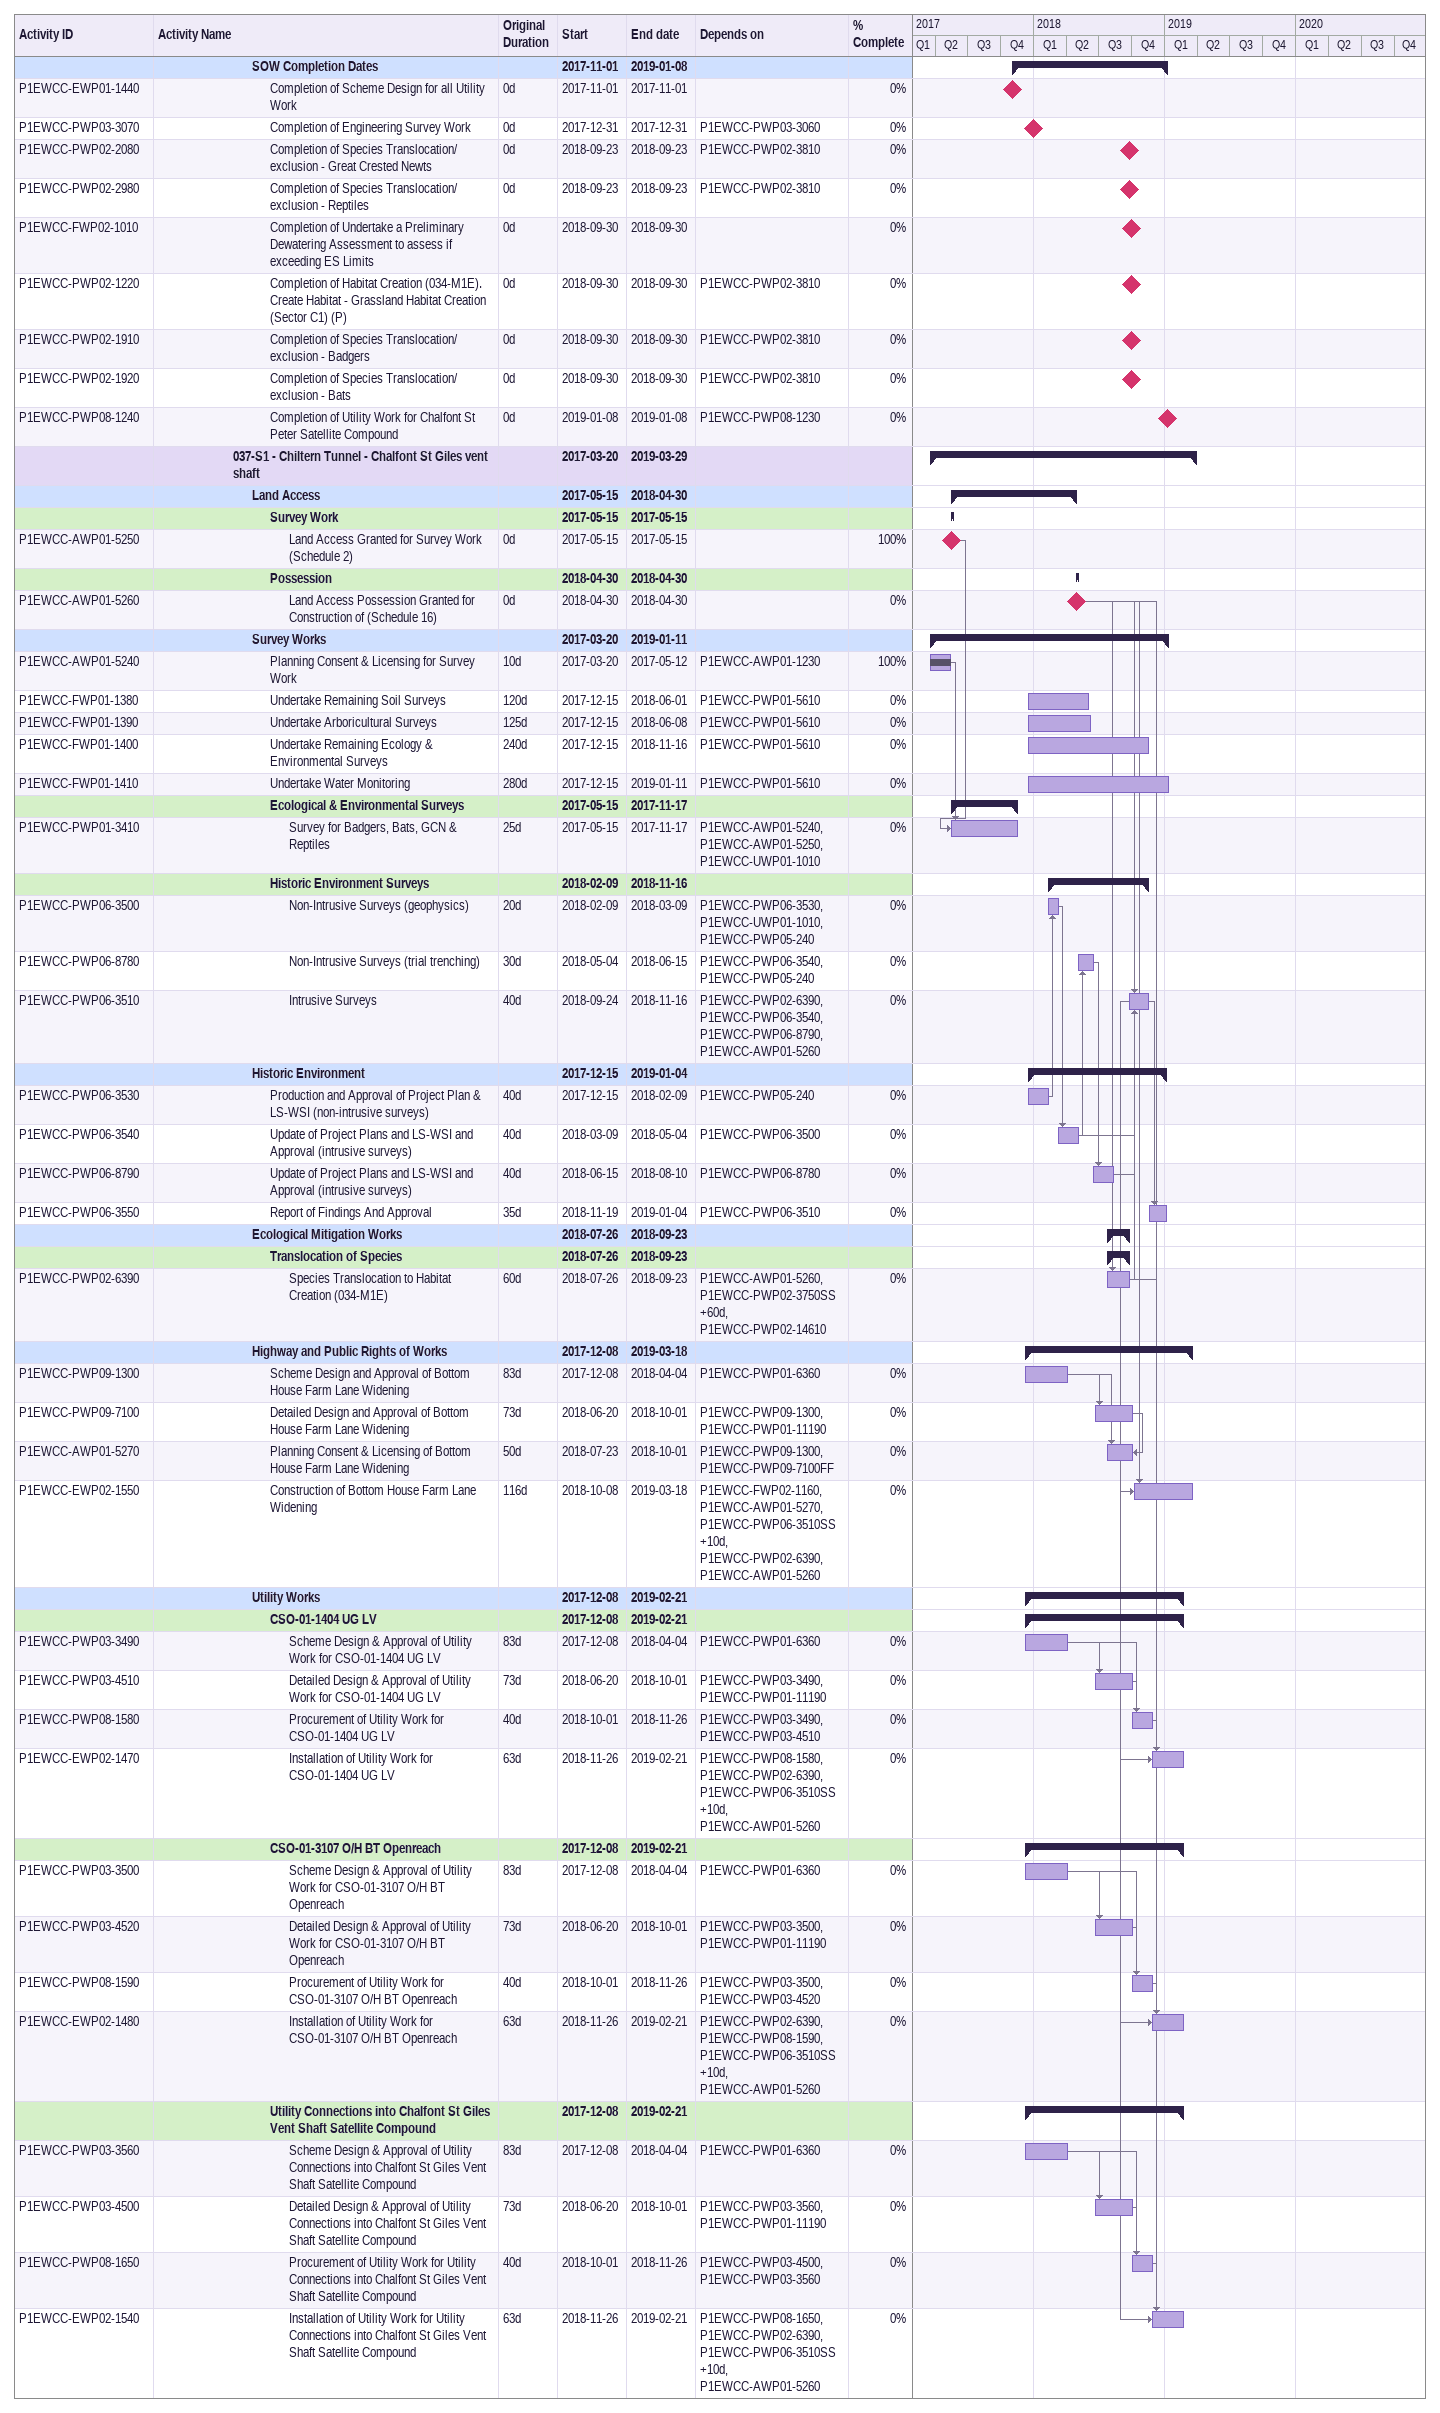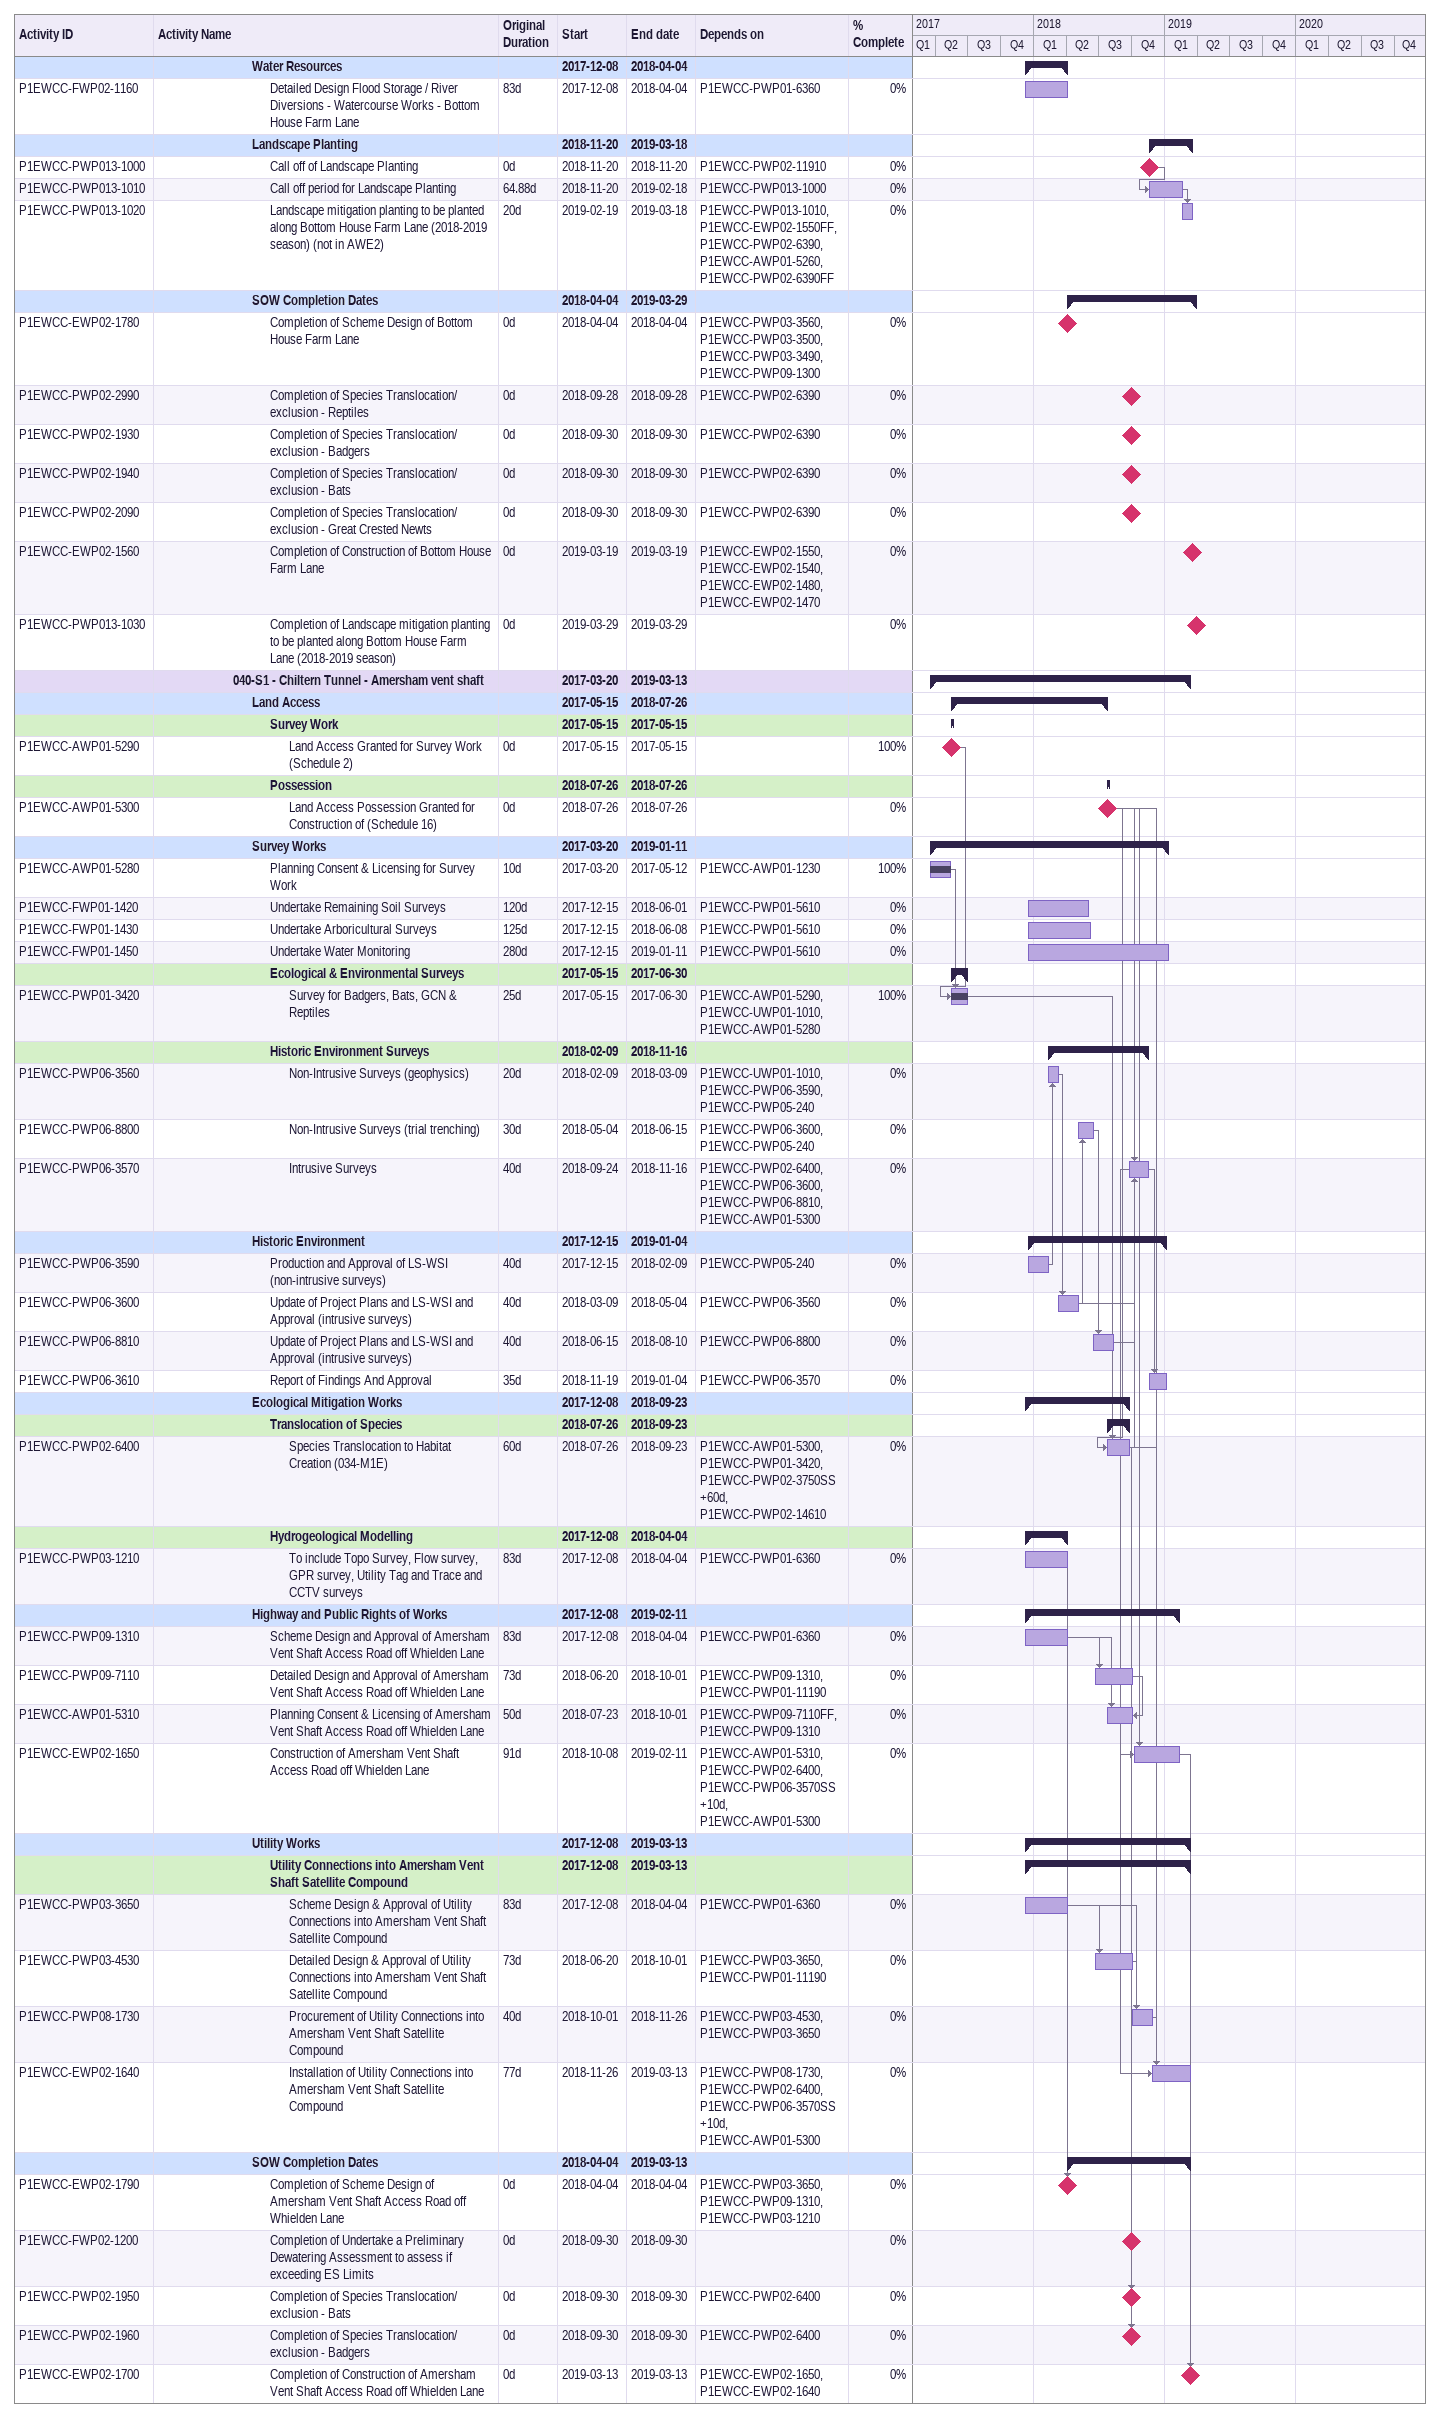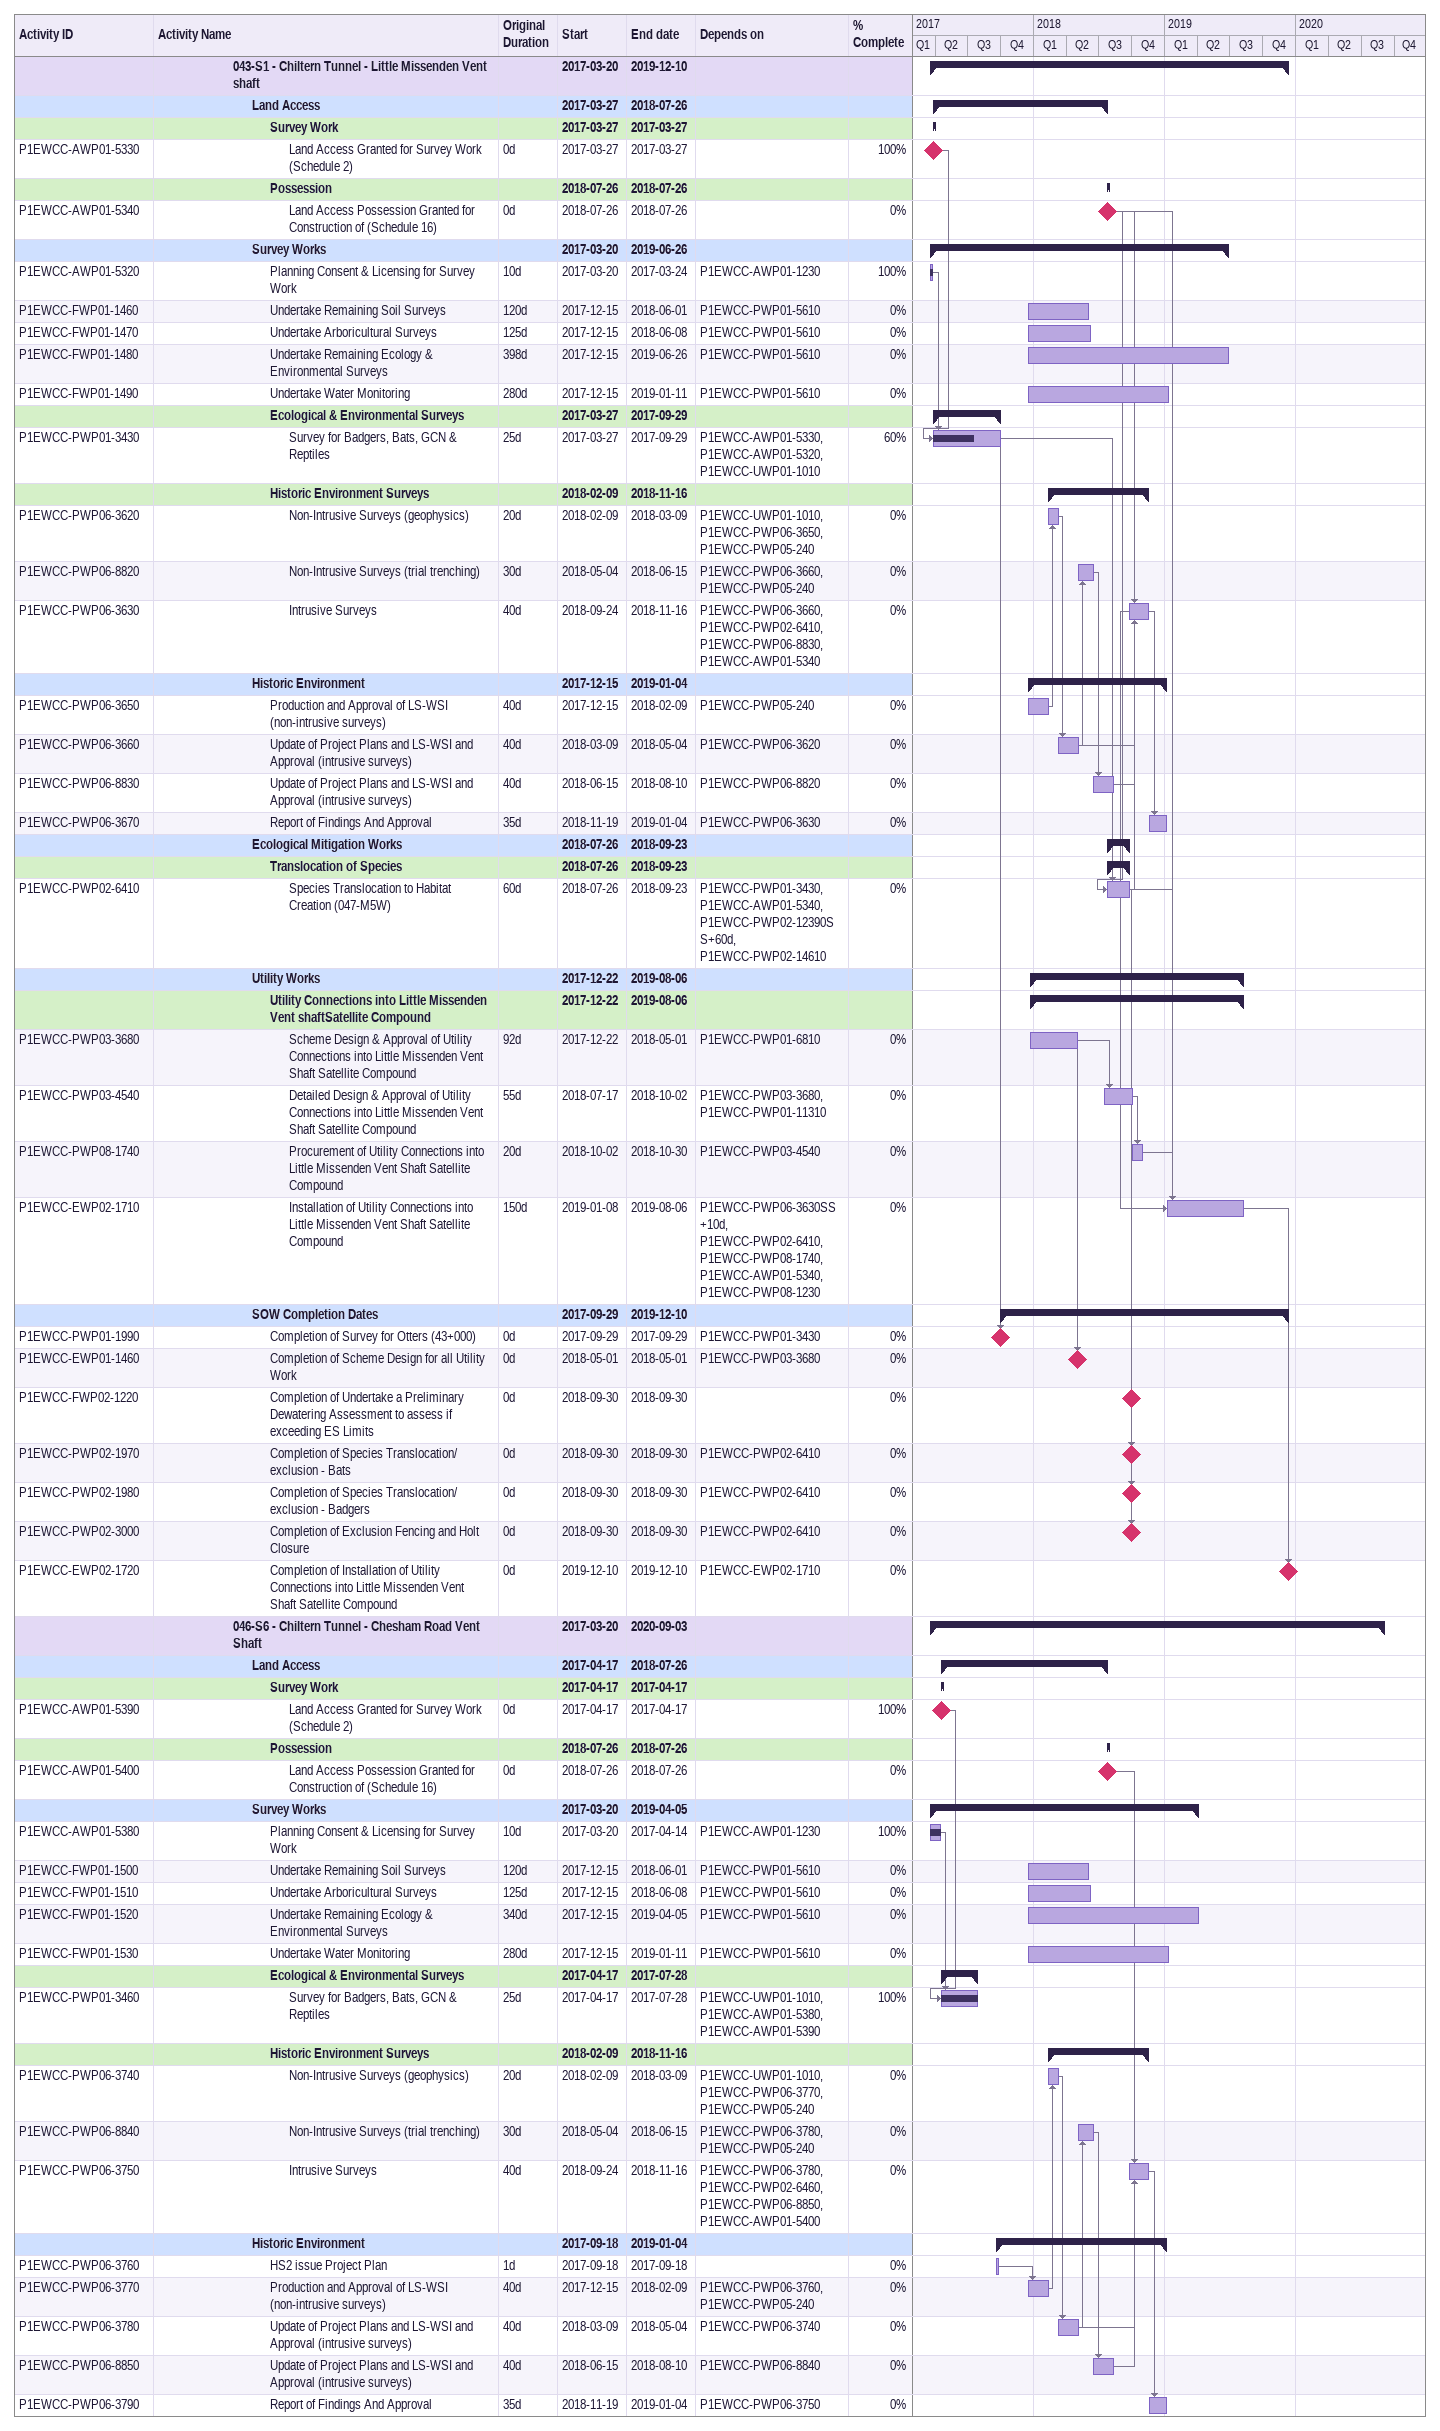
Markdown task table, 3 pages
| ID | Level | Task | Original duration | Start | Finish | Predecessors | % complete |
|---|---|---|---|---|---|---|---|
|  | 6 | **SOW Completion Dates** |  | 2017-11-01 | 2019-01-08 |  |  |
| P1EWCC-EWP01-1440 | 7 | Completion of Scheme Design for all Utility Work | 0d | 2017-11-01 | 2017-11-01 |  | 0 |
| P1EWCC-PWP03-3070 | 7 | Completion of Engineering Survey Work | 0d | 2017-12-31 | 2017-12-31 | P1EWCC-PWP03-3060 | 0 |
| P1EWCC-PWP02-2080 | 7 | Completion of Species Translocation/ exclusion - Great Crested Newts | 0d | 2018-09-23 | 2018-09-23 | P1EWCC-PWP02-3810 | 0 |
| P1EWCC-PWP02-2980 | 7 | Completion of Species Translocation/ exclusion - Reptiles | 0d | 2018-09-23 | 2018-09-23 | P1EWCC-PWP02-3810 | 0 |
| P1EWCC-FWP02-1010 | 7 | Completion of Undertake a Preliminary Dewatering Assessment to assess if exceeding ES Limits | 0d | 2018-09-30 | 2018-09-30 |  | 0 |
| P1EWCC-PWP02-1220 | 7 | Completion of Habitat Creation (034-M1E). Create Habitat - Grassland Habitat Creation (Sector C1) (P) | 0d | 2018-09-30 | 2018-09-30 | P1EWCC-PWP02-3810 | 0 |
| P1EWCC-PWP02-1910 | 7 | Completion of Species Translocation/ exclusion - Badgers | 0d | 2018-09-30 | 2018-09-30 | P1EWCC-PWP02-3810 | 0 |
| P1EWCC-PWP02-1920 | 7 | Completion of Species Translocation/ exclusion - Bats | 0d | 2018-09-30 | 2018-09-30 | P1EWCC-PWP02-3810 | 0 |
| P1EWCC-PWP08-1240 | 7 | Completion of Utility Work for Chalfont St Peter Satellite Compound | 0d | 2019-01-08 | 2019-01-08 | P1EWCC-PWP08-1230 | 0 |
|  | 5 | **037-S1 - Chiltern Tunnel - Chalfont St Giles vent shaft** |  | 2017-03-20 | 2019-03-29 |  |  |
|  | 6 | **Land Access** |  | 2017-05-15 | 2018-04-30 |  |  |
|  | 7 | **Survey Work** |  | 2017-05-15 | 2017-05-15 |  |  |
| P1EWCC-AWP01-5250 | 8 | Land Access Granted for Survey Work (Schedule 2) | 0d | 2017-05-15 | 2017-05-15 |  | 100 |
|  | 7 | **Possession** |  | 2018-04-30 | 2018-04-30 |  |  |
| P1EWCC-AWP01-5260 | 8 | Land Access Possession Granted for Construction of (Schedule 16) | 0d | 2018-04-30 | 2018-04-30 |  | 0 |
|  | 6 | **Survey Works** |  | 2017-03-20 | 2019-01-11 |  |  |
| P1EWCC-AWP01-5240 | 7 | Planning Consent & Licensing for Survey Work | 10d | 2017-03-20 | 2017-05-12 | P1EWCC-AWP01-1230 | 100 |
| P1EWCC-FWP01-1380 | 7 | Undertake Remaining Soil Surveys | 120d | 2017-12-15 | 2018-06-01 | P1EWCC-PWP01-5610 | 0 |
| P1EWCC-FWP01-1390 | 7 | Undertake Arboricultural Surveys | 125d | 2017-12-15 | 2018-06-08 | P1EWCC-PWP01-5610 | 0 |
| P1EWCC-FWP01-1400 | 7 | Undertake Remaining Ecology & Environmental Surveys | 240d | 2017-12-15 | 2018-11-16 | P1EWCC-PWP01-5610 | 0 |
| P1EWCC-FWP01-1410 | 7 | Undertake Water Monitoring | 280d | 2017-12-15 | 2019-01-11 | P1EWCC-PWP01-5610 | 0 |
|  | 7 | **Ecological & Environmental Surveys** |  | 2017-05-15 | 2017-11-17 |  |  |
| P1EWCC-PWP01-3410 | 8 | Survey for Badgers, Bats, GCN & Reptiles | 25d | 2017-05-15 | 2017-11-17 | P1EWCC-AWP01-5240, P1EWCC-AWP01-5250, P1EWCC-UWP01-1010 | 0 |
|  | 7 | **Historic Environment Surveys** |  | 2018-02-09 | 2018-11-16 |  |  |
| P1EWCC-PWP06-3500 | 8 | Non-Intrusive Surveys (geophysics) | 20d | 2018-02-09 | 2018-03-09 | P1EWCC-PWP06-3530, P1EWCC-UWP01-1010, P1EWCC-PWP05-240 | 0 |
| P1EWCC-PWP06-8780 | 8 | Non-Intrusive Surveys (trial trenching) | 30d | 2018-05-04 | 2018-06-15 | P1EWCC-PWP06-3540, P1EWCC-PWP05-240 | 0 |
| P1EWCC-PWP06-3510 | 8 | Intrusive Surveys | 40d | 2018-09-24 | 2018-11-16 | P1EWCC-PWP02-6390, P1EWCC-PWP06-3540, P1EWCC-PWP06-8790, P1EWCC-AWP01-5260 | 0 |
|  | 6 | **Historic Environment** |  | 2017-12-15 | 2019-01-04 |  |  |
| P1EWCC-PWP06-3530 | 7 | Production and Approval of Project Plan & LS-WSI (non-intrusive surveys) | 40d | 2017-12-15 | 2018-02-09 | P1EWCC-PWP05-240 | 0 |
| P1EWCC-PWP06-3540 | 7 | Update of Project Plans and LS-WSI and Approval (intrusive surveys) | 40d | 2018-03-09 | 2018-05-04 | P1EWCC-PWP06-3500 | 0 |
| P1EWCC-PWP06-8790 | 7 | Update of Project Plans and LS-WSI and Approval (intrusive surveys) | 40d | 2018-06-15 | 2018-08-10 | P1EWCC-PWP06-8780 | 0 |
| P1EWCC-PWP06-3550 | 7 | Report of Findings And Approval | 35d | 2018-11-19 | 2019-01-04 | P1EWCC-PWP06-3510 | 0 |
|  | 6 | **Ecological Mitigation Works** |  | 2018-07-26 | 2018-09-23 |  |  |
|  | 7 | **Translocation of Species** |  | 2018-07-26 | 2018-09-23 |  |  |
| P1EWCC-PWP02-6390 | 8 | Species Translocation to Habitat Creation (034-M1E) | 60d | 2018-07-26 | 2018-09-23 | P1EWCC-AWP01-5260, P1EWCC-PWP02-3750SS+60d, P1EWCC-PWP02-14610 | 0 |
|  | 6 | **Highway and Public Rights of Works** |  | 2017-12-08 | 2019-03-18 |  |  |
| P1EWCC-PWP09-1300 | 7 | Scheme Design and Approval of Bottom House Farm Lane Widening | 83d | 2017-12-08 | 2018-04-04 | P1EWCC-PWP01-6360 | 0 |
| P1EWCC-PWP09-7100 | 7 | Detailed Design and Approval of Bottom House Farm Lane Widening | 73d | 2018-06-20 | 2018-10-01 | P1EWCC-PWP09-1300, P1EWCC-PWP01-11190 | 0 |
| P1EWCC-AWP01-5270 | 7 | Planning Consent & Licensing of Bottom House Farm Lane Widening | 50d | 2018-07-23 | 2018-10-01 | P1EWCC-PWP09-1300, P1EWCC-PWP09-7100FF | 0 |
| P1EWCC-EWP02-1550 | 7 | Construction of Bottom House Farm Lane Widening | 116d | 2018-10-08 | 2019-03-18 | P1EWCC-FWP02-1160, P1EWCC-AWP01-5270, P1EWCC-PWP06-3510SS+10d, P1EWCC-PWP02-6390, P1EWCC-AWP01-5260 | 0 |
|  | 6 | **Utility Works** |  | 2017-12-08 | 2019-02-21 |  |  |
|  | 7 | **CSO-01-1404 UG LV** |  | 2017-12-08 | 2019-02-21 |  |  |
| P1EWCC-PWP03-3490 | 8 | Scheme Design & Approval of Utility Work for CSO-01-1404 UG LV | 83d | 2017-12-08 | 2018-04-04 | P1EWCC-PWP01-6360 | 0 |
| P1EWCC-PWP03-4510 | 8 | Detailed Design & Approval of Utility Work for CSO-01-1404 UG LV | 73d | 2018-06-20 | 2018-10-01 | P1EWCC-PWP03-3490, P1EWCC-PWP01-11190 | 0 |
| P1EWCC-PWP08-1580 | 8 | Procurement of Utility Work for CSO-01-1404 UG LV | 40d | 2018-10-01 | 2018-11-26 | P1EWCC-PWP03-3490, P1EWCC-PWP03-4510 | 0 |
| P1EWCC-EWP02-1470 | 8 | Installation of Utility Work for CSO-01-1404 UG LV | 63d | 2018-11-26 | 2019-02-21 | P1EWCC-PWP08-1580, P1EWCC-PWP02-6390, P1EWCC-PWP06-3510SS+10d, P1EWCC-AWP01-5260 | 0 |
|  | 7 | **CSO-01-3107 O/H BT Openreach** |  | 2017-12-08 | 2019-02-21 |  |  |
| P1EWCC-PWP03-3500 | 8 | Scheme Design & Approval of Utility Work for CSO-01-3107 O/H BT Openreach | 83d | 2017-12-08 | 2018-04-04 | P1EWCC-PWP01-6360 | 0 |
| P1EWCC-PWP03-4520 | 8 | Detailed Design & Approval of Utility Work for CSO-01-3107 O/H BT Openreach | 73d | 2018-06-20 | 2018-10-01 | P1EWCC-PWP03-3500, P1EWCC-PWP01-11190 | 0 |
| P1EWCC-PWP08-1590 | 8 | Procurement of Utility Work for CSO-01-3107 O/H BT Openreach | 40d | 2018-10-01 | 2018-11-26 | P1EWCC-PWP03-3500, P1EWCC-PWP03-4520 | 0 |
| P1EWCC-EWP02-1480 | 8 | Installation of Utility Work for CSO-01-3107 O/H BT Openreach | 63d | 2018-11-26 | 2019-02-21 | P1EWCC-PWP02-6390, P1EWCC-PWP08-1590, P1EWCC-PWP06-3510SS+10d, P1EWCC-AWP01-5260 | 0 |
|  | 7 | **Utility Connections into Chalfont St Giles Vent Shaft Satellite Compound** |  | 2017-12-08 | 2019-02-21 |  |  |
| P1EWCC-PWP03-3560 | 8 | Scheme Design & Approval of Utility Connections into Chalfont St Giles Vent Shaft Satellite Compound | 83d | 2017-12-08 | 2018-04-04 | P1EWCC-PWP01-6360 | 0 |
| P1EWCC-PWP03-4500 | 8 | Detailed Design & Approval of Utility Connections into Chalfont St Giles Vent Shaft Satellite Compound | 73d | 2018-06-20 | 2018-10-01 | P1EWCC-PWP03-3560, P1EWCC-PWP01-11190 | 0 |
| P1EWCC-PWP08-1650 | 8 | Procurement of Utility Work for Utility Connections into Chalfont St Giles Vent Shaft Satellite Compound | 40d | 2018-10-01 | 2018-11-26 | P1EWCC-PWP03-4500, P1EWCC-PWP03-3560 | 0 |
| P1EWCC-EWP02-1540 | 8 | Installation of Utility Work for Utility Connections into Chalfont St Giles Vent Shaft Satellite Compound | 63d | 2018-11-26 | 2019-02-21 | P1EWCC-PWP08-1650, P1EWCC-PWP02-6390, P1EWCC-PWP06-3510SS+10d, P1EWCC-AWP01-5260 | 0 |
|  | 6 | **Water Resources** |  | 2017-12-08 | 2018-04-04 |  |  |
| P1EWCC-FWP02-1160 | 7 | Detailed Design Flood Storage / River Diversions - Watercourse Works - Bottom House Farm Lane | 83d | 2017-12-08 | 2018-04-04 | P1EWCC-PWP01-6360 | 0 |
|  | 6 | **Landscape Planting** |  | 2018-11-20 | 2019-03-18 |  |  |
| P1EWCC-PWP013-1000 | 7 | Call off of Landscape Planting | 0d | 2018-11-20 | 2018-11-20 | P1EWCC-PWP02-11910 | 0 |
| P1EWCC-PWP013-1010 | 7 | Call off period for Landscape Planting | 64.88d | 2018-11-20 | 2019-02-18 | P1EWCC-PWP013-1000 | 0 |
| P1EWCC-PWP013-1020 | 7 | Landscape mitigation planting to be planted along Bottom House Farm Lane (2018-2019 season) (not in AWE2) | 20d | 2019-02-19 | 2019-03-18 | P1EWCC-PWP013-1010, P1EWCC-EWP02-1550FF, P1EWCC-PWP02-6390, P1EWCC-AWP01-5260, P1EWCC-PWP02-6390FF | 0 |
|  | 6 | **SOW Completion Dates** |  | 2018-04-04 | 2019-03-29 |  |  |
| P1EWCC-EWP02-1780 | 7 | Completion of Scheme Design of Bottom House Farm Lane | 0d | 2018-04-04 | 2018-04-04 | P1EWCC-PWP03-3560, P1EWCC-PWP03-3500, P1EWCC-PWP03-3490, P1EWCC-PWP09-1300 | 0 |
| P1EWCC-PWP02-2990 | 7 | Completion of Species Translocation/ exclusion - Reptiles | 0d | 2018-09-28 | 2018-09-28 | P1EWCC-PWP02-6390 | 0 |
| P1EWCC-PWP02-1930 | 7 | Completion of Species Translocation/ exclusion - Badgers | 0d | 2018-09-30 | 2018-09-30 | P1EWCC-PWP02-6390 | 0 |
| P1EWCC-PWP02-1940 | 7 | Completion of Species Translocation/ exclusion - Bats | 0d | 2018-09-30 | 2018-09-30 | P1EWCC-PWP02-6390 | 0 |
| P1EWCC-PWP02-2090 | 7 | Completion of Species Translocation/ exclusion - Great Crested Newts | 0d | 2018-09-30 | 2018-09-30 | P1EWCC-PWP02-6390 | 0 |
| P1EWCC-EWP02-1560 | 7 | Completion of Construction of Bottom House Farm Lane | 0d | 2019-03-19 | 2019-03-19 | P1EWCC-EWP02-1550, P1EWCC-EWP02-1540, P1EWCC-EWP02-1480, P1EWCC-EWP02-1470 | 0 |
| P1EWCC-PWP013-1030 | 7 | Completion of Landscape mitigation planting to be planted along Bottom House Farm Lane (2018-2019 season) | 0d | 2019-03-29 | 2019-03-29 |  | 0 |
|  | 5 | **040-S1 - Chiltern Tunnel - Amersham vent shaft** |  | 2017-03-20 | 2019-03-13 |  |  |
|  | 6 | **Land Access** |  | 2017-05-15 | 2018-07-26 |  |  |
|  | 7 | **Survey Work** |  | 2017-05-15 | 2017-05-15 |  |  |
| P1EWCC-AWP01-5290 | 8 | Land Access Granted for Survey Work (Schedule 2) | 0d | 2017-05-15 | 2017-05-15 |  | 100 |
|  | 7 | **Possession** |  | 2018-07-26 | 2018-07-26 |  |  |
| P1EWCC-AWP01-5300 | 8 | Land Access Possession Granted for Construction of (Schedule 16) | 0d | 2018-07-26 | 2018-07-26 |  | 0 |
|  | 6 | **Survey Works** |  | 2017-03-20 | 2019-01-11 |  |  |
| P1EWCC-AWP01-5280 | 7 | Planning Consent & Licensing for Survey Work | 10d | 2017-03-20 | 2017-05-12 | P1EWCC-AWP01-1230 | 100 |
| P1EWCC-FWP01-1420 | 7 | Undertake Remaining Soil Surveys | 120d | 2017-12-15 | 2018-06-01 | P1EWCC-PWP01-5610 | 0 |
| P1EWCC-FWP01-1430 | 7 | Undertake Arboricultural Surveys | 125d | 2017-12-15 | 2018-06-08 | P1EWCC-PWP01-5610 | 0 |
| P1EWCC-FWP01-1450 | 7 | Undertake Water Monitoring | 280d | 2017-12-15 | 2019-01-11 | P1EWCC-PWP01-5610 | 0 |
|  | 7 | **Ecological & Environmental Surveys** |  | 2017-05-15 | 2017-06-30 |  |  |
| P1EWCC-PWP01-3420 | 8 | Survey for Badgers, Bats, GCN & Reptiles | 25d | 2017-05-15 | 2017-06-30 | P1EWCC-AWP01-5290, P1EWCC-UWP01-1010, P1EWCC-AWP01-5280 | 100 |
|  | 7 | **Historic Environment Surveys** |  | 2018-02-09 | 2018-11-16 |  |  |
| P1EWCC-PWP06-3560 | 8 | Non-Intrusive Surveys (geophysics) | 20d | 2018-02-09 | 2018-03-09 | P1EWCC-UWP01-1010, P1EWCC-PWP06-3590, P1EWCC-PWP05-240 | 0 |
| P1EWCC-PWP06-8800 | 8 | Non-Intrusive Surveys (trial trenching) | 30d | 2018-05-04 | 2018-06-15 | P1EWCC-PWP06-3600, P1EWCC-PWP05-240 | 0 |
| P1EWCC-PWP06-3570 | 8 | Intrusive Surveys | 40d | 2018-09-24 | 2018-11-16 | P1EWCC-PWP02-6400, P1EWCC-PWP06-3600, P1EWCC-PWP06-8810, P1EWCC-AWP01-5300 | 0 |
|  | 6 | **Historic Environment** |  | 2017-12-15 | 2019-01-04 |  |  |
| P1EWCC-PWP06-3590 | 7 | Production and Approval of LS-WSI (non-intrusive surveys) | 40d | 2017-12-15 | 2018-02-09 | P1EWCC-PWP05-240 | 0 |
| P1EWCC-PWP06-3600 | 7 | Update of Project Plans and LS-WSI and Approval (intrusive surveys) | 40d | 2018-03-09 | 2018-05-04 | P1EWCC-PWP06-3560 | 0 |
| P1EWCC-PWP06-8810 | 7 | Update of Project Plans and LS-WSI and Approval (intrusive surveys) | 40d | 2018-06-15 | 2018-08-10 | P1EWCC-PWP06-8800 | 0 |
| P1EWCC-PWP06-3610 | 7 | Report of Findings And Approval | 35d | 2018-11-19 | 2019-01-04 | P1EWCC-PWP06-3570 | 0 |
|  | 6 | **Ecological Mitigation Works** |  | 2017-12-08 | 2018-09-23 |  |  |
|  | 7 | **Translocation of Species** |  | 2018-07-26 | 2018-09-23 |  |  |
| P1EWCC-PWP02-6400 | 8 | Species Translocation to Habitat Creation (034-M1E) | 60d | 2018-07-26 | 2018-09-23 | P1EWCC-AWP01-5300, P1EWCC-PWP01-3420, P1EWCC-PWP02-3750SS+60d, P1EWCC-PWP02-14610 | 0 |
|  | 7 | **Hydrogeological Modelling** |  | 2017-12-08 | 2018-04-04 |  |  |
| P1EWCC-PWP03-1210 | 8 | To include Topo Survey, Flow survey, GPR survey, Utility Tag and Trace and CCTV surveys | 83d | 2017-12-08 | 2018-04-04 | P1EWCC-PWP01-6360 | 0 |
|  | 6 | **Highway and Public Rights of Works** |  | 2017-12-08 | 2019-02-11 |  |  |
| P1EWCC-PWP09-1310 | 7 | Scheme Design and Approval of Amersham Vent Shaft Access Road off Whielden Lane | 83d | 2017-12-08 | 2018-04-04 | P1EWCC-PWP01-6360 | 0 |
| P1EWCC-PWP09-7110 | 7 | Detailed Design and Approval of Amersham Vent Shaft Access Road off Whielden Lane | 73d | 2018-06-20 | 2018-10-01 | P1EWCC-PWP09-1310, P1EWCC-PWP01-11190 | 0 |
| P1EWCC-AWP01-5310 | 7 | Planning Consent & Licensing of Amersham Vent Shaft Access Road off Whielden Lane | 50d | 2018-07-23 | 2018-10-01 | P1EWCC-PWP09-7110FF, P1EWCC-PWP09-1310 | 0 |
| P1EWCC-EWP02-1650 | 7 | Construction of Amersham Vent Shaft Access Road off Whielden Lane | 91d | 2018-10-08 | 2019-02-11 | P1EWCC-AWP01-5310, P1EWCC-PWP02-6400, P1EWCC-PWP06-3570SS+10d, P1EWCC-AWP01-5300 | 0 |
|  | 6 | **Utility Works** |  | 2017-12-08 | 2019-03-13 |  |  |
|  | 7 | **Utility Connections into Amersham Vent Shaft Satellite Compound** |  | 2017-12-08 | 2019-03-13 |  |  |
| P1EWCC-PWP03-3650 | 8 | Scheme Design & Approval of Utility Connections into Amersham Vent Shaft Satellite Compound | 83d | 2017-12-08 | 2018-04-04 | P1EWCC-PWP01-6360 | 0 |
| P1EWCC-PWP03-4530 | 8 | Detailed Design & Approval of Utility Connections into Amersham Vent Shaft Satellite Compound | 73d | 2018-06-20 | 2018-10-01 | P1EWCC-PWP03-3650, P1EWCC-PWP01-11190 | 0 |
| P1EWCC-PWP08-1730 | 8 | Procurement of Utility Connections into Amersham Vent Shaft Satellite Compound | 40d | 2018-10-01 | 2018-11-26 | P1EWCC-PWP03-4530, P1EWCC-PWP03-3650 | 0 |
| P1EWCC-EWP02-1640 | 8 | Installation of Utility Connections into Amersham Vent Shaft Satellite Compound | 77d | 2018-11-26 | 2019-03-13 | P1EWCC-PWP08-1730, P1EWCC-PWP02-6400, P1EWCC-PWP06-3570SS+10d, P1EWCC-AWP01-5300 | 0 |
|  | 6 | **SOW Completion Dates** |  | 2018-04-04 | 2019-03-13 |  |  |
| P1EWCC-EWP02-1790 | 7 | Completion of Scheme Design of Amersham Vent Shaft Access Road off Whielden Lane | 0d | 2018-04-04 | 2018-04-04 | P1EWCC-PWP03-3650, P1EWCC-PWP09-1310, P1EWCC-PWP03-1210 | 0 |
| P1EWCC-FWP02-1200 | 7 | Completion of Undertake a Preliminary Dewatering Assessment to assess if exceeding ES Limits | 0d | 2018-09-30 | 2018-09-30 |  | 0 |
| P1EWCC-PWP02-1950 | 7 | Completion of Species Translocation/ exclusion - Bats | 0d | 2018-09-30 | 2018-09-30 | P1EWCC-PWP02-6400 | 0 |
| P1EWCC-PWP02-1960 | 7 | Completion of Species Translocation/ exclusion - Badgers | 0d | 2018-09-30 | 2018-09-30 | P1EWCC-PWP02-6400 | 0 |
| P1EWCC-EWP02-1700 | 7 | Completion of Construction of Amersham Vent Shaft Access Road off Whielden Lane | 0d | 2019-03-13 | 2019-03-13 | P1EWCC-EWP02-1650, P1EWCC-EWP02-1640 | 0 |
|  | 5 | **043-S1 - Chiltern Tunnel - Little Missenden Vent shaft** |  | 2017-03-20 | 2019-12-10 |  |  |
|  | 6 | **Land Access** |  | 2017-03-27 | 2018-07-26 |  |  |
|  | 7 | **Survey Work** |  | 2017-03-27 | 2017-03-27 |  |  |
| P1EWCC-AWP01-5330 | 8 | Land Access Granted for Survey Work (Schedule 2) | 0d | 2017-03-27 | 2017-03-27 |  | 100 |
|  | 7 | **Possession** |  | 2018-07-26 | 2018-07-26 |  |  |
| P1EWCC-AWP01-5340 | 8 | Land Access Possession Granted for Construction of (Schedule 16) | 0d | 2018-07-26 | 2018-07-26 |  | 0 |
|  | 6 | **Survey Works** |  | 2017-03-20 | 2019-06-26 |  |  |
| P1EWCC-AWP01-5320 | 7 | Planning Consent & Licensing for Survey Work | 10d | 2017-03-20 | 2017-03-24 | P1EWCC-AWP01-1230 | 100 |
| P1EWCC-FWP01-1460 | 7 | Undertake Remaining Soil Surveys | 120d | 2017-12-15 | 2018-06-01 | P1EWCC-PWP01-5610 | 0 |
| P1EWCC-FWP01-1470 | 7 | Undertake Arboricultural Surveys | 125d | 2017-12-15 | 2018-06-08 | P1EWCC-PWP01-5610 | 0 |
| P1EWCC-FWP01-1480 | 7 | Undertake Remaining Ecology & Environmental Surveys | 398d | 2017-12-15 | 2019-06-26 | P1EWCC-PWP01-5610 | 0 |
| P1EWCC-FWP01-1490 | 7 | Undertake Water Monitoring | 280d | 2017-12-15 | 2019-01-11 | P1EWCC-PWP01-5610 | 0 |
|  | 7 | **Ecological & Environmental Surveys** |  | 2017-03-27 | 2017-09-29 |  |  |
| P1EWCC-PWP01-3430 | 8 | Survey for Badgers, Bats, GCN & Reptiles | 25d | 2017-03-27 | 2017-09-29 | P1EWCC-AWP01-5330, P1EWCC-AWP01-5320, P1EWCC-UWP01-1010 | 60 |
|  | 7 | **Historic Environment Surveys** |  | 2018-02-09 | 2018-11-16 |  |  |
| P1EWCC-PWP06-3620 | 8 | Non-Intrusive Surveys (geophysics) | 20d | 2018-02-09 | 2018-03-09 | P1EWCC-UWP01-1010, P1EWCC-PWP06-3650, P1EWCC-PWP05-240 | 0 |
| P1EWCC-PWP06-8820 | 8 | Non-Intrusive Surveys (trial trenching) | 30d | 2018-05-04 | 2018-06-15 | P1EWCC-PWP06-3660, P1EWCC-PWP05-240 | 0 |
| P1EWCC-PWP06-3630 | 8 | Intrusive Surveys | 40d | 2018-09-24 | 2018-11-16 | P1EWCC-PWP06-3660, P1EWCC-PWP02-6410, P1EWCC-PWP06-8830, P1EWCC-AWP01-5340 | 0 |
|  | 6 | **Historic Environment** |  | 2017-12-15 | 2019-01-04 |  |  |
| P1EWCC-PWP06-3650 | 7 | Production and Approval of LS-WSI (non-intrusive surveys) | 40d | 2017-12-15 | 2018-02-09 | P1EWCC-PWP05-240 | 0 |
| P1EWCC-PWP06-3660 | 7 | Update of Project Plans and LS-WSI and Approval (intrusive surveys) | 40d | 2018-03-09 | 2018-05-04 | P1EWCC-PWP06-3620 | 0 |
| P1EWCC-PWP06-8830 | 7 | Update of Project Plans and LS-WSI and Approval (intrusive surveys) | 40d | 2018-06-15 | 2018-08-10 | P1EWCC-PWP06-8820 | 0 |
| P1EWCC-PWP06-3670 | 7 | Report of Findings And Approval | 35d | 2018-11-19 | 2019-01-04 | P1EWCC-PWP06-3630 | 0 |
|  | 6 | **Ecological Mitigation Works** |  | 2018-07-26 | 2018-09-23 |  |  |
|  | 7 | **Translocation of Species** |  | 2018-07-26 | 2018-09-23 |  |  |
| P1EWCC-PWP02-6410 | 8 | Species Translocation to Habitat Creation (047-M5W) | 60d | 2018-07-26 | 2018-09-23 | P1EWCC-PWP01-3430, P1EWCC-AWP01-5340, P1EWCC-PWP02-12390SS+60d, P1EWCC-PWP02-14610 | 0 |
|  | 6 | **Utility Works** |  | 2017-12-22 | 2019-08-06 |  |  |
|  | 7 | **Utility Connections into Little Missenden Vent shaftSatellite Compound** |  | 2017-12-22 | 2019-08-06 |  |  |
| P1EWCC-PWP03-3680 | 8 | Scheme Design & Approval of Utility Connections into Little Missenden Vent Shaft Satellite Compound | 92d | 2017-12-22 | 2018-05-01 | P1EWCC-PWP01-6810 | 0 |
| P1EWCC-PWP03-4540 | 8 | Detailed Design & Approval of Utility Connections into Little Missenden Vent Shaft Satellite Compound | 55d | 2018-07-17 | 2018-10-02 | P1EWCC-PWP03-3680, P1EWCC-PWP01-11310 | 0 |
| P1EWCC-PWP08-1740 | 8 | Procurement of Utility Connections into Little Missenden Vent Shaft Satellite Compound | 20d | 2018-10-02 | 2018-10-30 | P1EWCC-PWP03-4540 | 0 |
| P1EWCC-EWP02-1710 | 8 | Installation of Utility Connections into Little Missenden Vent Shaft Satellite Compound | 150d | 2019-01-08 | 2019-08-06 | P1EWCC-PWP06-3630SS+10d, P1EWCC-PWP02-6410, P1EWCC-PWP08-1740, P1EWCC-AWP01-5340, P1EWCC-PWP08-1230 | 0 |
|  | 6 | **SOW Completion Dates** |  | 2017-09-29 | 2019-12-10 |  |  |
| P1EWCC-PWP01-1990 | 7 | Completion of Survey for Otters (43+000) | 0d | 2017-09-29 | 2017-09-29 | P1EWCC-PWP01-3430 | 0 |
| P1EWCC-EWP01-1460 | 7 | Completion of Scheme Design for all Utility Work | 0d | 2018-05-01 | 2018-05-01 | P1EWCC-PWP03-3680 | 0 |
| P1EWCC-FWP02-1220 | 7 | Completion of Undertake a Preliminary Dewatering Assessment to assess if exceeding ES Limits | 0d | 2018-09-30 | 2018-09-30 |  | 0 |
| P1EWCC-PWP02-1970 | 7 | Completion of Species Translocation/ exclusion - Bats | 0d | 2018-09-30 | 2018-09-30 | P1EWCC-PWP02-6410 | 0 |
| P1EWCC-PWP02-1980 | 7 | Completion of Species Translocation/ exclusion - Badgers | 0d | 2018-09-30 | 2018-09-30 | P1EWCC-PWP02-6410 | 0 |
| P1EWCC-PWP02-3000 | 7 | Completion of Exclusion Fencing and Holt Closure | 0d | 2018-09-30 | 2018-09-30 | P1EWCC-PWP02-6410 | 0 |
| P1EWCC-EWP02-1720 | 7 | Completion of Installation of Utility Connections into Little Missenden Vent Shaft Satellite Compound | 0d | 2019-12-10 | 2019-12-10 | P1EWCC-EWP02-1710 | 0 |
|  | 5 | **046-S6 - Chiltern Tunnel - Chesham Road Vent Shaft** |  | 2017-03-20 | 2020-09-03 |  |  |
|  | 6 | **Land Access** |  | 2017-04-17 | 2018-07-26 |  |  |
|  | 7 | **Survey Work** |  | 2017-04-17 | 2017-04-17 |  |  |
| P1EWCC-AWP01-5390 | 8 | Land Access Granted for Survey Work (Schedule 2) | 0d | 2017-04-17 | 2017-04-17 |  | 100 |
|  | 7 | **Possession** |  | 2018-07-26 | 2018-07-26 |  |  |
| P1EWCC-AWP01-5400 | 8 | Land Access Possession Granted for Construction of (Schedule 16) | 0d | 2018-07-26 | 2018-07-26 |  | 0 |
|  | 6 | **Survey Works** |  | 2017-03-20 | 2019-04-05 |  |  |
| P1EWCC-AWP01-5380 | 7 | Planning Consent & Licensing for Survey Work | 10d | 2017-03-20 | 2017-04-14 | P1EWCC-AWP01-1230 | 100 |
| P1EWCC-FWP01-1500 | 7 | Undertake Remaining Soil Surveys | 120d | 2017-12-15 | 2018-06-01 | P1EWCC-PWP01-5610 | 0 |
| P1EWCC-FWP01-1510 | 7 | Undertake Arboricultural Surveys | 125d | 2017-12-15 | 2018-06-08 | P1EWCC-PWP01-5610 | 0 |
| P1EWCC-FWP01-1520 | 7 | Undertake Remaining Ecology & Environmental Surveys | 340d | 2017-12-15 | 2019-04-05 | P1EWCC-PWP01-5610 | 0 |
| P1EWCC-FWP01-1530 | 7 | Undertake Water Monitoring | 280d | 2017-12-15 | 2019-01-11 | P1EWCC-PWP01-5610 | 0 |
|  | 7 | **Ecological & Environmental Surveys** |  | 2017-04-17 | 2017-07-28 |  |  |
| P1EWCC-PWP01-3460 | 8 | Survey for Badgers, Bats, GCN & Reptiles | 25d | 2017-04-17 | 2017-07-28 | P1EWCC-UWP01-1010, P1EWCC-AWP01-5380, P1EWCC-AWP01-5390 | 100 |
|  | 7 | **Historic Environment Surveys** |  | 2018-02-09 | 2018-11-16 |  |  |
| P1EWCC-PWP06-3740 | 8 | Non-Intrusive Surveys (geophysics) | 20d | 2018-02-09 | 2018-03-09 | P1EWCC-UWP01-1010, P1EWCC-PWP06-3770, P1EWCC-PWP05-240 | 0 |
| P1EWCC-PWP06-8840 | 8 | Non-Intrusive Surveys (trial trenching) | 30d | 2018-05-04 | 2018-06-15 | P1EWCC-PWP06-3780, P1EWCC-PWP05-240 | 0 |
| P1EWCC-PWP06-3750 | 8 | Intrusive Surveys | 40d | 2018-09-24 | 2018-11-16 | P1EWCC-PWP06-3780, P1EWCC-PWP02-6460, P1EWCC-PWP06-8850, P1EWCC-AWP01-5400 | 0 |
|  | 6 | **Historic Environment** |  | 2017-09-18 | 2019-01-04 |  |  |
| P1EWCC-PWP06-3760 | 7 | HS2 issue Project Plan | 1d | 2017-09-18 | 2017-09-18 |  | 0 |
| P1EWCC-PWP06-3770 | 7 | Production and Approval of LS-WSI (non-intrusive surveys) | 40d | 2017-12-15 | 2018-02-09 | P1EWCC-PWP06-3760, P1EWCC-PWP05-240 | 0 |
| P1EWCC-PWP06-3780 | 7 | Update of Project Plans and LS-WSI and Approval (intrusive surveys) | 40d | 2018-03-09 | 2018-05-04 | P1EWCC-PWP06-3740 | 0 |
| P1EWCC-PWP06-8850 | 7 | Update of Project Plans and LS-WSI and Approval (intrusive surveys) | 40d | 2018-06-15 | 2018-08-10 | P1EWCC-PWP06-8840 | 0 |
| P1EWCC-PWP06-3790 | 7 | Report of Findings And Approval | 35d | 2018-11-19 | 2019-01-04 | P1EWCC-PWP06-3750 | 0 |
